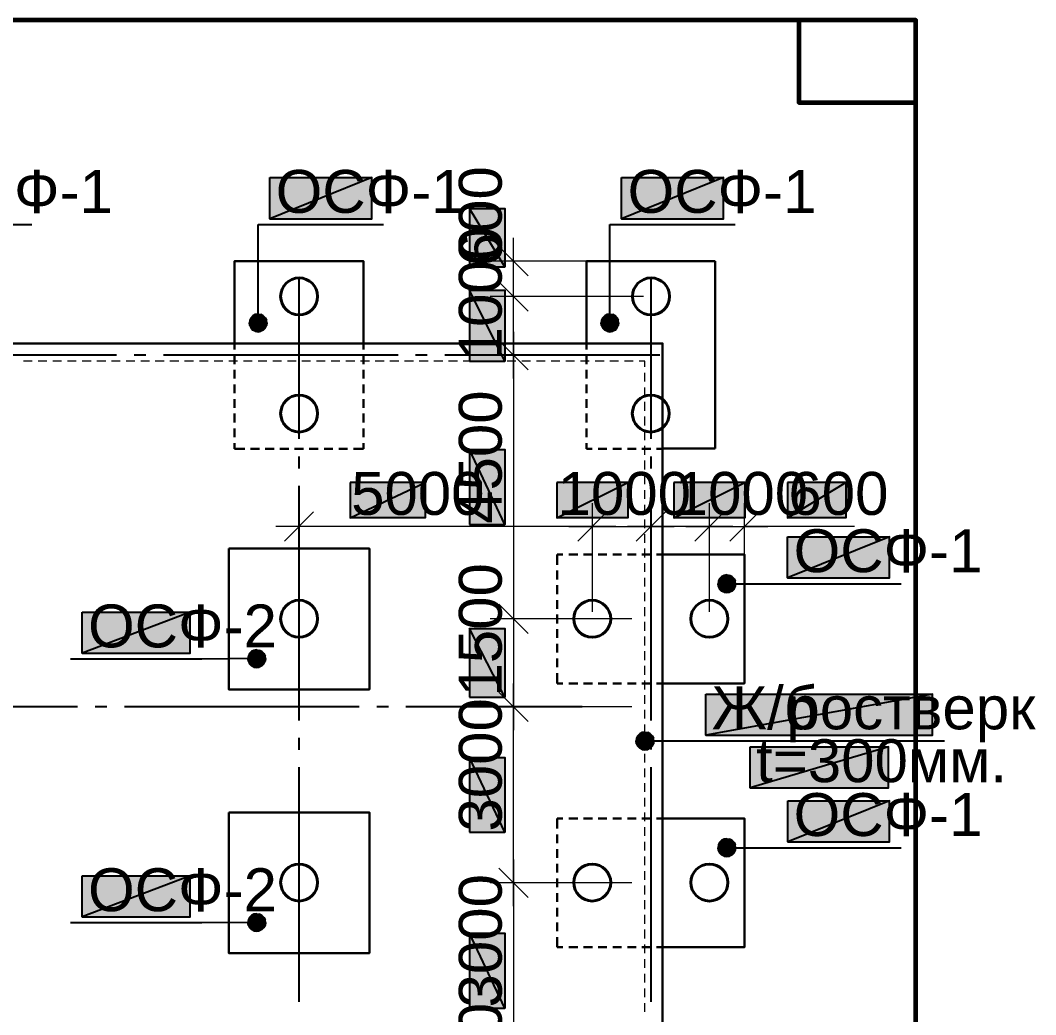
# Model space of a CAD drawing. Extents: x 8 to 21351, y 0 to 420.
# Drawn here: x 9129.4 to 9216, y 207.3 to 292.1 of the extents above; entities that cross this region are included whole.
import ezdxf

# ---------------------------------------------------------------- set-up
doc = ezdxf.new("R2010")
doc.units = 0
doc.styles.add('TEYPDFCAD_TEXT', font='arial.ttf')

msp = doc.modelspace()

# ---------------------------------------------------------------- hatches: boundary and pattern name
at = {"true_color": 0xffffff}
h = msp.add_hatch(color=0, dxfattribs=at)
h.paths.add_polyline_path([(9150.711, 278.702), (9159.389, 278.702), (9150.711, 275.188)])
h.paths.add_polyline_path([(9159.389, 278.702), (9150.711, 275.188), (9159.389, 275.188)])
h = msp.add_hatch(color=0, dxfattribs=at)
h.paths.add_polyline_path([(9180.704, 278.702), (9189.404, 278.702), (9180.704, 275.188)])
h.paths.add_polyline_path([(9189.404, 278.702), (9180.704, 275.188), (9189.404, 275.188)])
h = msp.add_hatch(color=0, dxfattribs=at)
h.paths.add_polyline_path([(9167.729, 271.081), (9170.735, 271.081), (9167.729, 276.056)])
h.paths.add_polyline_path([(9170.735, 271.081), (9167.729, 276.056), (9170.735, 276.056)])
h = msp.add_hatch(color=0, dxfattribs=at)
h.paths.add_polyline_path([(9167.729, 263.038), (9170.735, 263.038), (9167.729, 269.092)])
h.paths.add_polyline_path([(9170.735, 263.038), (9167.729, 269.092), (9170.735, 269.092)])
h = msp.add_hatch(color=7)
h.paths.add_polyline_path([(9149.462, 267.017), (9149.25, 266.912), (9149.695, 266.319)])
h.paths.add_polyline_path([(9149.25, 266.912), (9149.695, 266.319), (9149.102, 266.742)])
h.paths.add_polyline_path([(9149.695, 266.319), (9149.102, 266.742), (9148.996, 266.552)])
h = msp.add_hatch(color=7)
h.paths.add_polyline_path([(9150.139, 266.912), (9149.928, 267.017), (9149.695, 266.319)])
h.paths.add_polyline_path([(9149.928, 267.017), (9149.695, 266.319), (9149.695, 267.06)])
h.paths.add_polyline_path([(9149.695, 266.319), (9149.695, 267.06), (9149.462, 267.017)])
h = msp.add_hatch(color=7)
h.paths.add_polyline_path([(9150.457, 266.319), (9150.415, 266.552), (9149.695, 266.319)])
h.paths.add_polyline_path([(9150.415, 266.552), (9149.695, 266.319), (9150.309, 266.742)])
h.paths.add_polyline_path([(9149.695, 266.319), (9150.309, 266.742), (9150.139, 266.912)])
h = msp.add_hatch(color=7)
h.paths.add_polyline_path([(9179.476, 267.017), (9179.265, 266.912), (9179.709, 266.319)])
h.paths.add_polyline_path([(9179.265, 266.912), (9179.709, 266.319), (9179.095, 266.742)])
h.paths.add_polyline_path([(9179.709, 266.319), (9179.095, 266.742), (9178.99, 266.552)])
h = msp.add_hatch(color=7)
h.paths.add_polyline_path([(9180.154, 266.912), (9179.942, 267.017), (9179.709, 266.319)])
h.paths.add_polyline_path([(9179.942, 267.017), (9179.709, 266.319), (9179.709, 267.06)])
h.paths.add_polyline_path([(9179.709, 266.319), (9179.709, 267.06), (9179.476, 267.017)])
h = msp.add_hatch(color=7)
h.paths.add_polyline_path([(9180.45, 266.319), (9180.408, 266.552), (9179.709, 266.319)])
h.paths.add_polyline_path([(9180.408, 266.552), (9179.709, 266.319), (9180.302, 266.742)])
h.paths.add_polyline_path([(9179.709, 266.319), (9180.302, 266.742), (9180.154, 266.912)])
h = msp.add_hatch(color=7)
h.paths.add_polyline_path([(9148.996, 266.552), (9148.954, 266.319), (9149.695, 266.319)])
h.paths.add_polyline_path([(9148.954, 266.319), (9149.695, 266.319), (9148.996, 266.086)])
h.paths.add_polyline_path([(9149.695, 266.319), (9148.996, 266.086), (9149.102, 265.875)])
h = msp.add_hatch(color=7)
h.paths.add_polyline_path([(9149.102, 265.875), (9149.25, 265.705), (9149.695, 266.319)])
h.paths.add_polyline_path([(9149.25, 265.705), (9149.695, 266.319), (9149.462, 265.599)])
h.paths.add_polyline_path([(9149.695, 266.319), (9149.462, 265.599), (9149.695, 265.557)])
h = msp.add_hatch(color=7)
h.paths.add_polyline_path([(9149.695, 265.557), (9149.928, 265.599), (9149.695, 266.319)])
h.paths.add_polyline_path([(9149.928, 265.599), (9149.695, 266.319), (9150.139, 265.705)])
h.paths.add_polyline_path([(9149.695, 266.319), (9150.139, 265.705), (9150.309, 265.875)])
h = msp.add_hatch(color=7)
h.paths.add_polyline_path([(9150.309, 265.875), (9150.415, 266.086), (9149.695, 266.319)])
h.paths.add_polyline_path([(9150.415, 266.086), (9149.695, 266.319), (9150.457, 266.319)])
h = msp.add_hatch(color=7)
h.paths.add_polyline_path([(9178.99, 266.552), (9178.947, 266.319), (9179.709, 266.319)])
h.paths.add_polyline_path([(9178.947, 266.319), (9179.709, 266.319), (9178.99, 266.086)])
h.paths.add_polyline_path([(9179.709, 266.319), (9178.99, 266.086), (9179.095, 265.875)])
h = msp.add_hatch(color=7)
h.paths.add_polyline_path([(9179.095, 265.875), (9179.265, 265.705), (9179.709, 266.319)])
h.paths.add_polyline_path([(9179.265, 265.705), (9179.709, 266.319), (9179.476, 265.599)])
h.paths.add_polyline_path([(9179.709, 266.319), (9179.476, 265.599), (9179.709, 265.557)])
h = msp.add_hatch(color=7)
h.paths.add_polyline_path([(9179.709, 265.557), (9179.942, 265.599), (9179.709, 266.319)])
h.paths.add_polyline_path([(9179.942, 265.599), (9179.709, 266.319), (9180.154, 265.705)])
h.paths.add_polyline_path([(9179.709, 266.319), (9180.154, 265.705), (9180.302, 265.875)])
h = msp.add_hatch(color=7)
h.paths.add_polyline_path([(9180.302, 265.875), (9180.408, 266.086), (9179.709, 266.319)])
h.paths.add_polyline_path([(9180.408, 266.086), (9179.709, 266.319), (9180.45, 266.319)])
h = msp.add_hatch(color=0, dxfattribs=at)
h.paths.add_polyline_path([(9167.729, 249.111), (9170.735, 249.111), (9167.729, 255.503)])
h.paths.add_polyline_path([(9170.735, 249.111), (9167.729, 255.503), (9170.735, 255.503)])
h = msp.add_hatch(color=0, dxfattribs=at)
h.paths.add_polyline_path([(9157.548, 252.688), (9157.548, 249.682), (9163.961, 252.688)])
h.paths.add_polyline_path([(9157.548, 249.682), (9163.961, 252.688), (9163.961, 249.682)])
h = msp.add_hatch(color=0, dxfattribs=at)
h.paths.add_polyline_path([(9175.18, 252.688), (9175.18, 249.682), (9181.233, 252.688)])
h.paths.add_polyline_path([(9175.18, 249.682), (9181.233, 252.688), (9181.233, 249.682)])
h = msp.add_hatch(color=0, dxfattribs=at)
h.paths.add_polyline_path([(9185.17, 252.688), (9185.17, 249.682), (9191.203, 252.688)])
h.paths.add_polyline_path([(9185.17, 249.682), (9191.203, 252.688), (9191.203, 249.682)])
h = msp.add_hatch(color=0, dxfattribs=at)
h.paths.add_polyline_path([(9194.865, 252.688), (9194.865, 249.682), (9199.818, 252.688)])
h.paths.add_polyline_path([(9194.865, 249.682), (9199.818, 252.688), (9199.818, 249.682)])
h = msp.add_hatch(color=0, dxfattribs=at)
h.paths.add_polyline_path([(9194.865, 248.052), (9203.564, 248.052), (9194.865, 244.56)])
h.paths.add_polyline_path([(9203.564, 248.052), (9194.865, 244.56), (9203.564, 244.56)])
h = msp.add_hatch(color=7)
h.paths.add_polyline_path([(9188.959, 244.285), (9188.938, 244.052), (9189.679, 244.052)])
h.paths.add_polyline_path([(9188.938, 244.052), (9189.679, 244.052), (9188.959, 243.819)])
h.paths.add_polyline_path([(9189.679, 244.052), (9188.959, 243.819), (9189.065, 243.607)])
h = msp.add_hatch(color=7)
h.paths.add_polyline_path([(9189.446, 244.771), (9189.234, 244.666), (9189.679, 244.052)])
h.paths.add_polyline_path([(9189.234, 244.666), (9189.679, 244.052), (9189.065, 244.496)])
h.paths.add_polyline_path([(9189.679, 244.052), (9189.065, 244.496), (9188.959, 244.285)])
h = msp.add_hatch(color=7)
h.paths.add_polyline_path([(9190.123, 244.666), (9189.912, 244.771), (9189.679, 244.052)])
h.paths.add_polyline_path([(9189.912, 244.771), (9189.679, 244.052), (9189.679, 244.814)])
h.paths.add_polyline_path([(9189.679, 244.052), (9189.679, 244.814), (9189.446, 244.771)])
h = msp.add_hatch(color=7)
h.paths.add_polyline_path([(9190.42, 244.052), (9190.398, 244.285), (9189.679, 244.052)])
h.paths.add_polyline_path([(9190.398, 244.285), (9189.679, 244.052), (9190.293, 244.496)])
h.paths.add_polyline_path([(9189.679, 244.052), (9190.293, 244.496), (9190.123, 244.666)])
h = msp.add_hatch(color=7)
h.paths.add_polyline_path([(9189.065, 243.607), (9189.234, 243.438), (9189.679, 244.052)])
h.paths.add_polyline_path([(9189.234, 243.438), (9189.679, 244.052), (9189.446, 243.332)])
h.paths.add_polyline_path([(9189.679, 244.052), (9189.446, 243.332), (9189.679, 243.311)])
h = msp.add_hatch(color=7)
h.paths.add_polyline_path([(9189.679, 243.311), (9189.912, 243.332), (9189.679, 244.052)])
h.paths.add_polyline_path([(9189.912, 243.332), (9189.679, 244.052), (9190.123, 243.438)])
h.paths.add_polyline_path([(9189.679, 244.052), (9190.123, 243.438), (9190.293, 243.607)])
h = msp.add_hatch(color=7)
h.paths.add_polyline_path([(9190.293, 243.607), (9190.398, 243.819), (9189.679, 244.052)])
h.paths.add_polyline_path([(9190.398, 243.819), (9189.679, 244.052), (9190.42, 244.052)])
h = msp.add_hatch(color=0, dxfattribs=at)
h.paths.add_polyline_path([(9134.688, 241.639), (9143.916, 241.639), (9134.688, 238.146)])
h.paths.add_polyline_path([(9143.916, 241.639), (9134.688, 238.146), (9143.916, 238.146)])
h = msp.add_hatch(color=0, dxfattribs=at)
h.paths.add_polyline_path([(9167.729, 234.379), (9170.735, 234.379), (9167.729, 240.242)])
h.paths.add_polyline_path([(9170.735, 234.379), (9167.729, 240.242), (9170.735, 240.242)])
h = msp.add_hatch(color=7)
h.paths.add_polyline_path([(9149.335, 238.379), (9149.123, 238.273), (9149.568, 237.68)])
h.paths.add_polyline_path([(9149.123, 238.273), (9149.568, 237.68), (9148.975, 238.104)])
h.paths.add_polyline_path([(9149.568, 237.68), (9148.975, 238.104), (9148.869, 237.892)])
h = msp.add_hatch(color=7)
h.paths.add_polyline_path([(9150.012, 238.273), (9149.801, 238.379), (9149.568, 237.68)])
h.paths.add_polyline_path([(9149.801, 238.379), (9149.568, 237.68), (9149.568, 238.421)])
h.paths.add_polyline_path([(9149.568, 237.68), (9149.568, 238.421), (9149.335, 238.379)])
h = msp.add_hatch(color=7)
h.paths.add_polyline_path([(9150.33, 237.68), (9150.288, 237.892), (9149.568, 237.68)])
h.paths.add_polyline_path([(9150.288, 237.892), (9149.568, 237.68), (9150.182, 238.104)])
h.paths.add_polyline_path([(9149.568, 237.68), (9150.182, 238.104), (9150.012, 238.273)])
h = msp.add_hatch(color=7)
h.paths.add_polyline_path([(9148.869, 237.892), (9148.827, 237.68), (9149.568, 237.68)])
h.paths.add_polyline_path([(9148.827, 237.68), (9149.568, 237.68), (9148.869, 237.448)])
h.paths.add_polyline_path([(9149.568, 237.68), (9148.869, 237.448), (9148.975, 237.236)])
h = msp.add_hatch(color=7)
h.paths.add_polyline_path([(9148.975, 237.236), (9149.123, 237.067), (9149.568, 237.68)])
h.paths.add_polyline_path([(9149.123, 237.067), (9149.568, 237.68), (9149.335, 236.961)])
h.paths.add_polyline_path([(9149.568, 237.68), (9149.335, 236.961), (9149.568, 236.918)])
h = msp.add_hatch(color=7)
h.paths.add_polyline_path([(9149.568, 236.918), (9149.801, 236.961), (9149.568, 237.68)])
h.paths.add_polyline_path([(9149.801, 236.961), (9149.568, 237.68), (9150.012, 237.067)])
h.paths.add_polyline_path([(9149.568, 237.68), (9150.012, 237.067), (9150.182, 237.236)])
h = msp.add_hatch(color=7)
h.paths.add_polyline_path([(9150.182, 237.236), (9150.288, 237.448), (9149.568, 237.68)])
h.paths.add_polyline_path([(9150.288, 237.448), (9149.568, 237.68), (9150.33, 237.68)])
h = msp.add_hatch(color=0, dxfattribs=at)
h.paths.add_polyline_path([(9187.88, 234.654), (9207.226, 234.654), (9187.88, 231.14)])
h.paths.add_polyline_path([(9207.226, 234.654), (9187.88, 231.14), (9207.226, 231.14)])
h = msp.add_hatch(color=7)
h.paths.add_polyline_path([(9182.461, 231.373), (9182.249, 231.267), (9182.694, 230.653)])
h.paths.add_polyline_path([(9182.249, 231.267), (9182.694, 230.653), (9182.08, 231.098)])
h.paths.add_polyline_path([(9182.694, 230.653), (9182.08, 231.098), (9181.974, 230.886)])
h = msp.add_hatch(color=7)
h.paths.add_polyline_path([(9183.138, 231.267), (9182.927, 231.373), (9182.694, 230.653)])
h.paths.add_polyline_path([(9182.927, 231.373), (9182.694, 230.653), (9182.694, 231.394)])
h.paths.add_polyline_path([(9182.694, 230.653), (9182.694, 231.394), (9182.461, 231.373)])
h = msp.add_hatch(color=7)
h.paths.add_polyline_path([(9183.435, 230.653), (9183.413, 230.886), (9182.694, 230.653)])
h.paths.add_polyline_path([(9183.413, 230.886), (9182.694, 230.653), (9183.308, 231.098)])
h.paths.add_polyline_path([(9182.694, 230.653), (9183.308, 231.098), (9183.138, 231.267)])
h = msp.add_hatch(color=7)
h.paths.add_polyline_path([(9181.974, 230.886), (9181.932, 230.653), (9182.694, 230.653)])
h.paths.add_polyline_path([(9181.932, 230.653), (9182.694, 230.653), (9181.974, 230.42)])
h.paths.add_polyline_path([(9182.694, 230.653), (9181.974, 230.42), (9182.08, 230.209)])
h = msp.add_hatch(color=7)
h.paths.add_polyline_path([(9182.08, 230.209), (9182.249, 230.039), (9182.694, 230.653)])
h.paths.add_polyline_path([(9182.249, 230.039), (9182.694, 230.653), (9182.461, 229.934)])
h.paths.add_polyline_path([(9182.694, 230.653), (9182.461, 229.934), (9182.694, 229.891)])
h = msp.add_hatch(color=7)
h.paths.add_polyline_path([(9182.694, 229.891), (9182.927, 229.934), (9182.694, 230.653)])
h.paths.add_polyline_path([(9182.927, 229.934), (9182.694, 230.653), (9183.138, 230.039)])
h.paths.add_polyline_path([(9182.694, 230.653), (9183.138, 230.039), (9183.308, 230.209)])
h = msp.add_hatch(color=7)
h.paths.add_polyline_path([(9183.308, 230.209), (9183.413, 230.42), (9182.694, 230.653)])
h.paths.add_polyline_path([(9183.413, 230.42), (9182.694, 230.653), (9183.435, 230.653)])
h = msp.add_hatch(color=0, dxfattribs=at)
h.paths.add_polyline_path([(9191.668, 230.145), (9203.458, 230.145), (9191.668, 226.653)])
h.paths.add_polyline_path([(9203.458, 230.145), (9191.668, 226.653), (9203.458, 226.653)])
h = msp.add_hatch(color=0, dxfattribs=at)
h.paths.add_polyline_path([(9167.729, 222.864), (9170.735, 222.864), (9167.729, 229.256)])
h.paths.add_polyline_path([(9170.735, 222.864), (9167.729, 229.256), (9170.735, 229.256)])
h = msp.add_hatch(color=0, dxfattribs=at)
h.paths.add_polyline_path([(9194.886, 225.552), (9203.564, 225.552), (9194.886, 222.06)])
h.paths.add_polyline_path([(9203.564, 225.552), (9194.886, 222.06), (9203.564, 222.06)])
h = msp.add_hatch(color=7)
h.paths.add_polyline_path([(9188.959, 221.784), (9188.938, 221.552), (9189.679, 221.552)])
h.paths.add_polyline_path([(9188.938, 221.552), (9189.679, 221.552), (9188.959, 221.319)])
h.paths.add_polyline_path([(9189.679, 221.552), (9188.959, 221.319), (9189.065, 221.107)])
h = msp.add_hatch(color=7)
h.paths.add_polyline_path([(9189.446, 222.271), (9189.234, 222.165), (9189.679, 221.552)])
h.paths.add_polyline_path([(9189.234, 222.165), (9189.679, 221.552), (9189.065, 221.996)])
h.paths.add_polyline_path([(9189.679, 221.552), (9189.065, 221.996), (9188.959, 221.784)])
h = msp.add_hatch(color=7)
h.paths.add_polyline_path([(9190.123, 222.165), (9189.912, 222.271), (9189.679, 221.552)])
h.paths.add_polyline_path([(9189.912, 222.271), (9189.679, 221.552), (9189.679, 222.292)])
h.paths.add_polyline_path([(9189.679, 221.552), (9189.679, 222.292), (9189.446, 222.271)])
h = msp.add_hatch(color=7)
h.paths.add_polyline_path([(9190.42, 221.552), (9190.398, 221.784), (9189.679, 221.552)])
h.paths.add_polyline_path([(9190.398, 221.784), (9189.679, 221.552), (9190.293, 221.996)])
h.paths.add_polyline_path([(9189.679, 221.552), (9190.293, 221.996), (9190.123, 222.165)])
h = msp.add_hatch(color=7)
h.paths.add_polyline_path([(9189.065, 221.107), (9189.234, 220.938), (9189.679, 221.552)])
h.paths.add_polyline_path([(9189.234, 220.938), (9189.679, 221.552), (9189.446, 220.832)])
h.paths.add_polyline_path([(9189.679, 221.552), (9189.446, 220.832), (9189.679, 220.811)])
h = msp.add_hatch(color=7)
h.paths.add_polyline_path([(9189.679, 220.811), (9189.912, 220.832), (9189.679, 221.552)])
h.paths.add_polyline_path([(9189.912, 220.832), (9189.679, 221.552), (9190.123, 220.938)])
h.paths.add_polyline_path([(9189.679, 221.552), (9190.123, 220.938), (9190.293, 221.107)])
h = msp.add_hatch(color=7)
h.paths.add_polyline_path([(9190.293, 221.107), (9190.398, 221.319), (9189.679, 221.552)])
h.paths.add_polyline_path([(9190.398, 221.319), (9189.679, 221.552), (9190.42, 221.552)])
h = msp.add_hatch(color=0, dxfattribs=at)
h.paths.add_polyline_path([(9134.688, 219.138), (9143.916, 219.138), (9134.688, 215.646)])
h.paths.add_polyline_path([(9143.916, 219.138), (9134.688, 215.646), (9143.916, 215.646)])
h = msp.add_hatch(color=7)
h.paths.add_polyline_path([(9149.335, 215.879), (9149.123, 215.773), (9149.568, 215.159)])
h.paths.add_polyline_path([(9149.123, 215.773), (9149.568, 215.159), (9148.975, 215.604)])
h.paths.add_polyline_path([(9149.568, 215.159), (9148.975, 215.604), (9148.869, 215.392)])
h = msp.add_hatch(color=7)
h.paths.add_polyline_path([(9150.012, 215.773), (9149.801, 215.879), (9149.568, 215.159)])
h.paths.add_polyline_path([(9149.801, 215.879), (9149.568, 215.159), (9149.568, 215.921)])
h.paths.add_polyline_path([(9149.568, 215.159), (9149.568, 215.921), (9149.335, 215.879)])
h = msp.add_hatch(color=7)
h.paths.add_polyline_path([(9150.33, 215.159), (9150.288, 215.392), (9149.568, 215.159)])
h.paths.add_polyline_path([(9150.288, 215.392), (9149.568, 215.159), (9150.182, 215.604)])
h.paths.add_polyline_path([(9149.568, 215.159), (9150.182, 215.604), (9150.012, 215.773)])
h = msp.add_hatch(color=7)
h.paths.add_polyline_path([(9148.869, 215.392), (9148.827, 215.159), (9149.568, 215.159)])
h.paths.add_polyline_path([(9148.827, 215.159), (9149.568, 215.159), (9148.869, 214.926)])
h.paths.add_polyline_path([(9149.568, 215.159), (9148.869, 214.926), (9148.975, 214.736)])
h = msp.add_hatch(color=7)
h.paths.add_polyline_path([(9148.975, 214.736), (9149.123, 214.566), (9149.568, 215.159)])
h.paths.add_polyline_path([(9149.123, 214.566), (9149.568, 215.159), (9149.335, 214.461)])
h.paths.add_polyline_path([(9149.568, 215.159), (9149.335, 214.461), (9149.568, 214.418)])
h = msp.add_hatch(color=7)
h.paths.add_polyline_path([(9149.568, 214.418), (9149.801, 214.461), (9149.568, 215.159)])
h.paths.add_polyline_path([(9149.801, 214.461), (9149.568, 215.159), (9150.012, 214.566)])
h.paths.add_polyline_path([(9149.568, 215.159), (9150.012, 214.566), (9150.182, 214.736)])
h = msp.add_hatch(color=7)
h.paths.add_polyline_path([(9150.182, 214.736), (9150.288, 214.926), (9149.568, 215.159)])
h.paths.add_polyline_path([(9150.288, 214.926), (9149.568, 215.159), (9150.33, 215.159)])
h = msp.add_hatch(color=0, dxfattribs=at)
h.paths.add_polyline_path([(9167.729, 207.857), (9170.735, 207.857), (9167.729, 214.249)])
h.paths.add_polyline_path([(9170.735, 207.857), (9167.729, 214.249), (9170.735, 214.249)])

# ---------------------------------------------------------------- linework, layer by layer
at = {"color": 7, "lineweight": 25}
for p, q in [((9119.702, 274.701), (9130.391, 274.701)), ((9149.695, 266.319), (9149.716, 274.701)), ((9149.716, 274.701), (9160.384, 274.701)), ((9179.709, 266.319), (9179.709, 274.701)), ((9179.709, 274.701), (9190.398, 274.701)), ((9153.187, 270.087), (9153.187, 256.413)), ((9183.202, 270.087), (9183.202, 256.413)), ((9137.63, 263.567), (9117.627, 263.567)), ((9140.128, 263.567), (9139.133, 263.567)), ((9161.633, 263.567), (9141.63, 263.567)), ((9164.131, 263.567), (9163.136, 263.567)), ((9183.964, 263.567), (9165.633, 263.567)), ((9153.187, 254.91), (9153.187, 253.894)), ((9183.202, 254.91), (9183.202, 253.894)), ((9153.187, 252.412), (9153.187, 232.41)), ((9183.202, 252.412), (9183.202, 232.41)), ((9189.679, 244.052), (9193.87, 244.052)), ((9193.87, 244.052), (9204.559, 244.052)), ((9144.911, 237.638), (9133.693, 237.638)), ((9149.568, 237.68), (9144.911, 237.638)), ((9134.307, 233.553), (9114.304, 233.553)), ((9136.804, 233.553), (9135.81, 233.553)), ((9158.31, 233.553), (9138.307, 233.553)), ((9160.807, 233.553), (9159.813, 233.553)), ((9177.339, 233.553), (9162.31, 233.553)), ((9153.187, 230.907), (9153.187, 229.891)), ((9182.694, 230.653), (9186.885, 230.653)), ((9183.202, 230.907), (9183.202, 229.912)), ((9186.885, 230.653), (9208.242, 230.653)), ((9153.187, 228.41), (9153.187, 208.407)), ((9183.202, 228.41), (9183.202, 208.407)), ((9189.679, 221.552), (9193.87, 221.552)), ((9193.87, 221.552), (9204.559, 221.552)), ((9144.911, 215.138), (9133.693, 215.138)), ((9149.568, 215.159), (9144.911, 215.138))]:
    msp.add_line(p, q, dxfattribs=at)
at = {"color": 0, "lineweight": 0, "true_color": 0xffffff}
for p, q in [((9150.711, 275.188), (9159.389, 275.188)), ((9180.704, 275.188), (9189.404, 275.188)), ((9194.865, 244.56), (9203.564, 244.56)), ((9134.688, 238.146), (9143.916, 238.146)), ((9187.88, 231.14), (9207.226, 231.14)), ((9191.668, 226.653), (9203.458, 226.653)), ((9194.886, 222.06), (9203.564, 222.06)), ((9134.688, 215.646), (9143.916, 215.646))]:
    msp.add_line(p, q, dxfattribs=at)
at = {"color": 7, "lineweight": 5}
for p, q in [((9172.724, 270.319), (9170.227, 272.817)), ((9171.475, 266.573), (9171.475, 273.558)), ((9182.567, 271.568), (9169.486, 271.568)), ((9171.475, 261.557), (9171.475, 270.574)), ((9172.724, 267.314), (9170.227, 269.812)), ((9170.227, 269.812), (9172.724, 267.314)), ((9182.567, 268.563), (9169.486, 268.563)), ((9182.567, 268.563), (9169.486, 268.563)), ((9171.475, 265.557), (9171.475, 239.056)), ((9172.724, 262.318), (9170.227, 264.816)), ((9170.227, 264.816), (9172.724, 262.318)), ((9181.572, 263.567), (9169.486, 263.567)), ((9182.567, 263.567), (9169.486, 263.567)), ((9130.433, 263.059), (9129.692, 263.059)), ((9131.682, 263.059), (9130.941, 263.059)), ((9132.931, 263.059), (9132.19, 263.059)), ((9134.18, 263.059), (9133.439, 263.059)), ((9135.45, 263.059), (9134.688, 263.059)), ((9136.699, 263.059), (9135.937, 263.059)), ((9137.947, 263.059), (9137.185, 263.059)), ((9139.196, 263.059), (9138.434, 263.059)), ((9140.445, 263.059), (9139.683, 263.059)), ((9141.694, 263.059), (9140.932, 263.059)), ((9142.943, 263.059), (9142.181, 263.059)), ((9144.192, 263.059), (9143.43, 263.059)), ((9145.44, 263.059), (9144.7, 263.059)), ((9146.689, 263.059), (9145.948, 263.059)), ((9147.938, 263.059), (9147.197, 263.059)), ((9149.187, 263.059), (9148.446, 263.059)), ((9150.436, 263.059), (9149.695, 263.059)), ((9151.685, 263.059), (9150.944, 263.059)), ((9152.933, 263.059), (9152.193, 263.059)), ((9154.182, 263.059), (9153.441, 263.059)), ((9155.431, 263.059), (9154.69, 263.059)), ((9156.68, 263.059), (9155.939, 263.059)), ((9157.95, 263.059), (9157.188, 263.059)), ((9159.199, 263.059), (9158.437, 263.059)), ((9160.448, 263.059), (9159.686, 263.059)), ((9161.696, 263.059), (9160.934, 263.059)), ((9162.945, 263.059), (9162.183, 263.059)), ((9164.194, 263.059), (9163.432, 263.059)), ((9165.443, 263.059), (9164.681, 263.059)), ((9166.692, 263.059), (9165.951, 263.059)), ((9167.941, 263.059), (9167.2, 263.059)), ((9169.189, 263.059), (9168.449, 263.059)), ((9170.438, 263.059), (9169.697, 263.059)), ((9171.687, 263.059), (9170.946, 263.059)), ((9172.936, 263.059), (9172.195, 263.059)), ((9174.185, 263.059), (9173.444, 263.059)), ((9175.434, 263.059), (9174.693, 263.059)), ((9176.682, 263.059), (9175.942, 263.059)), ((9177.931, 263.059), (9177.19, 263.059)), ((9179.201, 263.059), (9178.439, 263.059)), ((9180.45, 263.059), (9179.688, 263.059)), ((9181.699, 263.059), (9180.937, 263.059)), ((9182.694, 263.059), (9182.186, 263.059)), ((9182.694, 262.572), (9182.694, 263.059)), ((9182.694, 261.303), (9182.694, 262.065)), ((9182.694, 260.054), (9182.694, 260.816)), ((9182.694, 258.805), (9182.694, 259.567)), ((9182.694, 257.556), (9182.694, 258.318)), ((9182.694, 256.307), (9182.694, 257.069)), ((9182.694, 255.058), (9182.694, 255.82)), ((9182.694, 253.81), (9182.694, 254.571)), ((9182.694, 252.561), (9182.694, 253.302)), ((9182.694, 251.312), (9182.694, 252.053)), ((9153.187, 241.681), (9153.187, 250.931)), ((9178.206, 241.681), (9178.206, 250.931)), ((9178.206, 241.681), (9178.206, 250.931)), ((9182.694, 250.063), (9182.694, 250.804)), ((9183.202, 241.681), (9183.202, 250.931)), ((9183.202, 241.681), (9183.202, 250.931)), ((9188.197, 241.681), (9188.197, 250.931)), ((9188.197, 241.681), (9188.197, 250.931)), ((9191.182, 241.681), (9191.182, 250.931)), ((9154.436, 250.19), (9151.939, 247.692)), ((9179.455, 250.19), (9176.958, 247.692)), ((9176.958, 247.692), (9179.455, 250.19)), ((9184.451, 250.19), (9181.932, 247.692)), ((9181.932, 247.692), (9184.451, 250.19)), ((9182.694, 248.814), (9182.694, 249.555)), ((9186.948, 247.692), (9189.446, 250.19)), ((9189.446, 250.19), (9186.948, 247.692)), ((9189.933, 247.692), (9192.43, 250.19)), ((9180.196, 248.941), (9151.198, 248.941)), ((9176.196, 248.941), (9185.191, 248.941)), ((9190.187, 248.941), (9181.191, 248.941)), ((9186.186, 248.941), (9193.171, 248.941)), ((9200.58, 248.941), (9191.182, 248.941)), ((9182.694, 247.565), (9182.694, 248.306)), ((9182.694, 246.316), (9182.694, 247.057)), ((9182.694, 245.068), (9182.694, 245.809)), ((9182.694, 243.819), (9182.694, 244.56)), ((9171.475, 243.057), (9171.475, 231.563)), ((9182.694, 242.57), (9182.694, 243.311)), ((9170.227, 242.316), (9172.724, 239.818)), ((9172.724, 239.818), (9170.227, 242.316)), ((9182.694, 241.3), (9182.694, 242.062)), ((9181.572, 241.067), (9169.486, 241.067)), ((9181.572, 241.067), (9169.486, 241.067)), ((9182.694, 240.051), (9182.694, 240.813)), ((9182.694, 238.802), (9182.694, 239.564)), ((9182.694, 237.554), (9182.694, 238.315)), ((9182.694, 236.305), (9182.694, 237.067)), ((9171.475, 216.556), (9171.475, 235.564)), ((9182.694, 235.056), (9182.694, 235.818)), ((9170.227, 234.802), (9172.724, 232.304)), ((9172.724, 232.304), (9170.227, 234.802)), ((9182.694, 233.807), (9182.694, 234.569)), ((9181.572, 233.553), (9169.486, 233.553)), ((9172.11, 233.553), (9173.486, 233.553)), ((9182.694, 232.558), (9182.694, 233.299)), ((9182.694, 231.309), (9182.694, 232.05)), ((9182.694, 230.06), (9182.694, 230.801)), ((9182.694, 228.812), (9182.694, 229.553)), ((9182.694, 227.563), (9182.694, 228.304)), ((9182.694, 226.314), (9182.694, 227.055)), ((9182.694, 225.065), (9182.694, 225.806)), ((9182.694, 223.816), (9182.694, 224.557)), ((9182.694, 222.567), (9182.694, 223.308)), ((9182.694, 221.298), (9182.694, 222.06)), ((9171.475, 220.557), (9171.475, 201.549)), ((9182.694, 220.049), (9182.694, 220.811)), ((9170.227, 219.816), (9172.724, 217.297)), ((9172.724, 217.297), (9170.227, 219.816)), ((9182.694, 218.8), (9182.694, 219.562)), ((9181.572, 218.567), (9169.486, 218.567)), ((9181.572, 218.567), (9169.486, 218.567)), ((9182.694, 217.551), (9182.694, 218.313)), ((9182.694, 216.302), (9182.694, 217.064)), ((9182.694, 215.053), (9182.694, 215.815)), ((9182.694, 213.804), (9182.694, 214.566)), ((9182.694, 212.556), (9182.694, 213.297)), ((9182.694, 211.307), (9182.694, 212.048)), ((9182.694, 210.058), (9182.694, 210.799)), ((9182.694, 208.809), (9182.694, 209.55)), ((9182.694, 207.56), (9182.694, 208.301))]:
    msp.add_line(p, q, dxfattribs=at)
at = {"color": 7, "lineweight": 30}
for p, q in [((9177.698, 264.562), (9177.698, 271.568)), ((9177.698, 271.568), (9188.684, 271.568)), ((9188.684, 271.568), (9188.684, 255.588)), ((9148.573, 264.562), (9147.684, 264.562)), ((9147.684, 264.562), (9147.684, 264.054)), ((9149.822, 264.562), (9149.06, 264.562)), ((9151.071, 264.562), (9150.309, 264.562)), ((9152.32, 264.562), (9151.558, 264.562)), ((9153.568, 264.562), (9152.806, 264.562)), ((9154.817, 264.562), (9154.055, 264.562)), ((9156.066, 264.562), (9155.325, 264.562)), ((9157.315, 264.562), (9156.574, 264.562)), ((9158.691, 264.562), (9157.823, 264.562)), ((9158.691, 264.054), (9158.691, 264.562)), ((9178.185, 264.562), (9177.698, 264.562)), ((9177.698, 264.562), (9177.698, 264.054)), ((9179.434, 264.562), (9178.693, 264.562)), ((9180.683, 264.562), (9179.942, 264.562)), ((9181.932, 264.562), (9181.191, 264.562)), ((9183.202, 264.562), (9182.44, 264.562)), ((9184.197, 264.562), (9183.689, 264.562)), ((9184.197, 264.054), (9184.197, 264.562)), ((9147.684, 263.567), (9147.684, 262.805)), ((9158.691, 262.805), (9158.691, 263.567)), ((9177.698, 263.567), (9177.698, 262.805)), ((9184.197, 262.805), (9184.197, 263.567)), ((9147.684, 262.318), (9147.684, 261.557)), ((9158.691, 261.557), (9158.691, 262.318)), ((9177.698, 262.318), (9177.698, 261.557)), ((9184.197, 261.557), (9184.197, 262.318)), ((9147.684, 261.07), (9147.684, 260.308)), ((9158.691, 260.308), (9158.691, 261.07)), ((9177.698, 261.07), (9177.698, 260.308)), ((9184.197, 260.308), (9184.197, 261.07)), ((9147.684, 259.821), (9147.684, 259.059)), ((9158.691, 259.059), (9158.691, 259.821)), ((9177.698, 259.821), (9177.698, 259.059)), ((9184.197, 259.059), (9184.197, 259.821)), ((9147.684, 258.572), (9147.684, 257.81)), ((9158.691, 257.81), (9158.691, 258.572)), ((9177.698, 258.572), (9177.698, 257.81)), ((9184.197, 257.81), (9184.197, 258.572)), ((9147.684, 257.302), (9147.684, 256.561)), ((9158.691, 256.561), (9158.691, 257.302)), ((9177.698, 257.302), (9177.698, 256.561)), ((9184.197, 256.561), (9184.197, 257.302)), ((9147.684, 256.053), (9147.684, 255.566)), ((9147.684, 255.566), (9148.573, 255.566)), ((9149.06, 255.566), (9149.822, 255.566)), ((9150.309, 255.566), (9151.071, 255.566)), ((9151.558, 255.566), (9152.32, 255.566)), ((9152.806, 255.566), (9153.568, 255.566)), ((9154.055, 255.566), (9154.817, 255.566)), ((9155.325, 255.566), (9156.066, 255.566)), ((9156.574, 255.566), (9157.315, 255.566)), ((9157.823, 255.566), (9158.691, 255.566)), ((9158.691, 255.566), (9158.691, 256.053)), ((9177.698, 256.053), (9177.698, 255.566)), ((9177.698, 255.566), (9178.185, 255.566)), ((9178.693, 255.566), (9179.434, 255.566)), ((9179.942, 255.566), (9180.683, 255.566)), ((9181.191, 255.566), (9181.932, 255.566)), ((9182.44, 255.566), (9183.202, 255.566)), ((9183.689, 255.566), (9184.197, 255.566)), ((9184.197, 255.566), (9184.197, 256.053)), ((9188.684, 255.588), (9184.197, 255.588)), ((9175.201, 245.681), (9175.201, 246.571)), ((9175.201, 246.571), (9175.688, 246.571)), ((9176.196, 246.571), (9176.958, 246.571)), ((9177.444, 246.571), (9178.206, 246.571)), ((9178.693, 246.571), (9179.455, 246.571)), ((9179.942, 246.571), (9180.704, 246.571)), ((9181.191, 246.571), (9181.953, 246.571)), ((9182.44, 246.571), (9183.202, 246.571)), ((9183.689, 246.571), (9184.197, 246.571)), ((9184.197, 246.571), (9184.197, 245.681)), ((9175.201, 244.433), (9175.201, 245.195)), ((9184.197, 245.195), (9184.197, 244.433)), ((9175.201, 243.184), (9175.201, 243.946)), ((9184.197, 243.946), (9184.197, 243.184)), ((9175.201, 241.935), (9175.201, 242.676)), ((9184.197, 242.676), (9184.197, 241.935)), ((9175.201, 240.686), (9175.201, 241.427)), ((9184.197, 241.427), (9184.197, 240.686)), ((9175.201, 239.437), (9175.201, 240.178)), ((9184.197, 240.178), (9184.197, 239.437)), ((9175.201, 238.188), (9175.201, 238.929)), ((9184.197, 238.929), (9184.197, 238.188)), ((9175.201, 236.94), (9175.201, 237.68)), ((9184.197, 237.68), (9184.197, 236.94)), ((9175.201, 235.564), (9175.201, 236.432)), ((9184.197, 236.432), (9184.197, 235.564)), ((9175.688, 235.564), (9175.201, 235.564)), ((9176.958, 235.564), (9176.196, 235.564)), ((9178.206, 235.564), (9177.444, 235.564)), ((9179.455, 235.564), (9178.693, 235.564)), ((9180.704, 235.564), (9179.942, 235.564)), ((9181.953, 235.564), (9181.191, 235.564)), ((9183.202, 235.564), (9182.44, 235.564)), ((9184.197, 235.564), (9183.689, 235.564)), ((9175.201, 223.181), (9175.201, 224.049)), ((9175.201, 224.049), (9175.688, 224.049)), ((9176.196, 224.049), (9176.958, 224.049)), ((9177.444, 224.049), (9178.206, 224.049)), ((9178.693, 224.049), (9179.455, 224.049)), ((9179.942, 224.049), (9180.704, 224.049)), ((9181.191, 224.049), (9181.953, 224.049)), ((9182.44, 224.049), (9183.202, 224.049)), ((9183.689, 224.049), (9184.197, 224.049)), ((9184.197, 224.049), (9184.197, 223.181)), ((9175.201, 221.933), (9175.201, 222.673)), ((9184.197, 222.673), (9184.197, 221.933)), ((9175.201, 220.684), (9175.201, 221.424)), ((9184.197, 221.424), (9184.197, 220.684)), ((9175.201, 219.435), (9175.201, 220.176)), ((9184.197, 220.176), (9184.197, 219.435)), ((9175.201, 218.186), (9175.201, 218.927)), ((9184.197, 218.927), (9184.197, 218.186)), ((9175.201, 216.937), (9175.201, 217.678)), ((9184.197, 217.678), (9184.197, 216.937)), ((9175.201, 215.688), (9175.201, 216.429)), ((9184.197, 216.429), (9184.197, 215.688)), ((9175.201, 214.44), (9175.201, 215.18)), ((9184.197, 215.18), (9184.197, 214.44)), ((9175.201, 213.064), (9175.201, 213.931)), ((9184.197, 213.931), (9184.197, 213.064)), ((9175.688, 213.064), (9175.201, 213.064)), ((9176.958, 213.064), (9176.196, 213.064)), ((9178.206, 213.064), (9177.444, 213.064)), ((9179.455, 213.064), (9178.693, 213.064)), ((9180.704, 213.064), (9179.942, 213.064)), ((9181.953, 213.064), (9181.191, 213.064)), ((9183.202, 213.064), (9182.44, 213.064)), ((9184.197, 213.064), (9183.689, 213.064))]:
    msp.add_line(p, q, dxfattribs=at)
at = {"lineweight": 60}
for points in [[(8810.817, 5.122), (9205.808, 5.122), (9205.808, 292.121), (8810.817, 292.121)], [(9205.808, 285.115), (9205.808, 292.121), (9195.817, 292.121), (9195.817, 285.115)]]:
    msp.add_lwpolyline(points, close=True, dxfattribs=at)
at = {"color": 0, "true_color": 0xffffff}
for points in [[(9150.711, 278.702), (9159.389, 278.702), (9150.711, 275.188)], [(9159.389, 278.702), (9150.711, 275.188), (9159.389, 275.188)], [(9180.704, 278.702), (9189.404, 278.702), (9180.704, 275.188)], [(9189.404, 278.702), (9180.704, 275.188), (9189.404, 275.188)], [(9167.729, 271.081), (9170.735, 271.081), (9167.729, 276.056)], [(9170.735, 271.081), (9167.729, 276.056), (9170.735, 276.056)], [(9167.729, 263.038), (9170.735, 263.038), (9167.729, 269.092)], [(9170.735, 263.038), (9167.729, 269.092), (9170.735, 269.092)], [(9167.729, 249.111), (9170.735, 249.111), (9167.729, 255.503)], [(9170.735, 249.111), (9167.729, 255.503), (9170.735, 255.503)], [(9157.548, 252.688), (9157.548, 249.682), (9163.961, 252.688)], [(9157.548, 249.682), (9163.961, 252.688), (9163.961, 249.682)], [(9175.18, 252.688), (9175.18, 249.682), (9181.233, 252.688)], [(9175.18, 249.682), (9181.233, 252.688), (9181.233, 249.682)], [(9185.17, 252.688), (9185.17, 249.682), (9191.203, 252.688)], [(9185.17, 249.682), (9191.203, 252.688), (9191.203, 249.682)], [(9194.865, 252.688), (9194.865, 249.682), (9199.818, 252.688)], [(9194.865, 249.682), (9199.818, 252.688), (9199.818, 249.682)], [(9194.865, 248.052), (9203.564, 248.052), (9194.865, 244.56)], [(9203.564, 248.052), (9194.865, 244.56), (9203.564, 244.56)], [(9134.688, 241.639), (9143.916, 241.639), (9134.688, 238.146)], [(9143.916, 241.639), (9134.688, 238.146), (9143.916, 238.146)], [(9167.729, 234.379), (9170.735, 234.379), (9167.729, 240.242)], [(9170.735, 234.379), (9167.729, 240.242), (9170.735, 240.242)], [(9187.88, 234.654), (9207.226, 234.654), (9187.88, 231.14)], [(9207.226, 234.654), (9187.88, 231.14), (9207.226, 231.14)], [(9191.668, 230.145), (9203.458, 230.145), (9191.668, 226.653)], [(9203.458, 230.145), (9191.668, 226.653), (9203.458, 226.653)], [(9167.729, 222.864), (9170.735, 222.864), (9167.729, 229.256)], [(9170.735, 222.864), (9167.729, 229.256), (9170.735, 229.256)], [(9194.886, 225.552), (9203.564, 225.552), (9194.886, 222.06)], [(9203.564, 225.552), (9194.886, 222.06), (9203.564, 222.06)], [(9134.688, 219.138), (9143.916, 219.138), (9134.688, 215.646)], [(9143.916, 219.138), (9134.688, 215.646), (9143.916, 215.646)], [(9167.729, 207.857), (9170.735, 207.857), (9167.729, 214.249)], [(9170.735, 207.857), (9167.729, 214.249), (9170.735, 214.249)]]:
    msp.add_lwpolyline(points, close=True, dxfattribs=at)
at = {"color": 7, "lineweight": 30}
for points in [[(9147.684, 264.562), (9147.684, 271.568), (9158.691, 271.568), (9158.691, 264.562)], [(8852.176, 264.562), (9184.197, 264.562), (9184.197, 172.551), (8852.176, 172.551)], [(9147.197, 247.057), (9159.199, 247.057), (9159.199, 235.056), (9147.197, 235.056)], [(9184.197, 246.571), (9191.182, 246.571), (9191.182, 235.564), (9184.197, 235.564)], [(9147.197, 224.557), (9159.199, 224.557), (9159.199, 212.556), (9147.197, 212.556)], [(9184.197, 224.049), (9191.182, 224.049), (9191.182, 213.064), (9184.197, 213.064)]]:
    msp.add_lwpolyline(points, close=True, dxfattribs=at)
at = {"color": 7}
for points in [[(9149.695, 266.319), (9149.102, 266.742), (9148.996, 266.552)], [(9149.25, 266.912), (9149.695, 266.319), (9149.102, 266.742)], [(9149.462, 267.017), (9149.25, 266.912), (9149.695, 266.319)], [(9149.695, 266.319), (9149.695, 267.06), (9149.462, 267.017)], [(9149.928, 267.017), (9149.695, 266.319), (9149.695, 267.06)], [(9150.139, 266.912), (9149.928, 267.017), (9149.695, 266.319)], [(9149.695, 266.319), (9150.309, 266.742), (9150.139, 266.912)], [(9150.415, 266.552), (9149.695, 266.319), (9150.309, 266.742)], [(9179.709, 266.319), (9179.095, 266.742), (9178.99, 266.552)], [(9179.265, 266.912), (9179.709, 266.319), (9179.095, 266.742)], [(9179.476, 267.017), (9179.265, 266.912), (9179.709, 266.319)], [(9179.709, 266.319), (9179.709, 267.06), (9179.476, 267.017)], [(9179.942, 267.017), (9179.709, 266.319), (9179.709, 267.06)], [(9180.154, 266.912), (9179.942, 267.017), (9179.709, 266.319)], [(9179.709, 266.319), (9180.302, 266.742), (9180.154, 266.912)], [(9180.408, 266.552), (9179.709, 266.319), (9180.302, 266.742)], [(9148.996, 266.552), (9148.954, 266.319), (9149.695, 266.319)], [(9148.954, 266.319), (9149.695, 266.319), (9148.996, 266.086)], [(9149.695, 266.319), (9148.996, 266.086), (9149.102, 265.875)], [(9149.102, 265.875), (9149.25, 265.705), (9149.695, 266.319)], [(9149.25, 265.705), (9149.695, 266.319), (9149.462, 265.599)], [(9149.695, 266.319), (9149.462, 265.599), (9149.695, 265.557)], [(9150.457, 266.319), (9150.415, 266.552), (9149.695, 266.319)], [(9149.695, 265.557), (9149.928, 265.599), (9149.695, 266.319)], [(9149.928, 265.599), (9149.695, 266.319), (9150.139, 265.705)], [(9149.695, 266.319), (9150.139, 265.705), (9150.309, 265.875)], [(9150.309, 265.875), (9150.415, 266.086), (9149.695, 266.319)], [(9150.415, 266.086), (9149.695, 266.319), (9150.457, 266.319)], [(9178.99, 266.552), (9178.947, 266.319), (9179.709, 266.319)], [(9178.947, 266.319), (9179.709, 266.319), (9178.99, 266.086)], [(9179.709, 266.319), (9178.99, 266.086), (9179.095, 265.875)], [(9179.095, 265.875), (9179.265, 265.705), (9179.709, 266.319)], [(9179.265, 265.705), (9179.709, 266.319), (9179.476, 265.599)], [(9179.709, 266.319), (9179.476, 265.599), (9179.709, 265.557)], [(9180.45, 266.319), (9180.408, 266.552), (9179.709, 266.319)], [(9179.709, 265.557), (9179.942, 265.599), (9179.709, 266.319)], [(9179.942, 265.599), (9179.709, 266.319), (9180.154, 265.705)], [(9179.709, 266.319), (9180.154, 265.705), (9180.302, 265.875)], [(9180.302, 265.875), (9180.408, 266.086), (9179.709, 266.319)], [(9180.408, 266.086), (9179.709, 266.319), (9180.45, 266.319)], [(9188.959, 244.285), (9188.938, 244.052), (9189.679, 244.052)], [(9189.679, 244.052), (9189.065, 244.496), (9188.959, 244.285)], [(9189.234, 244.666), (9189.679, 244.052), (9189.065, 244.496)], [(9189.446, 244.771), (9189.234, 244.666), (9189.679, 244.052)], [(9189.679, 244.052), (9189.679, 244.814), (9189.446, 244.771)], [(9189.912, 244.771), (9189.679, 244.052), (9189.679, 244.814)], [(9190.123, 244.666), (9189.912, 244.771), (9189.679, 244.052)], [(9189.679, 244.052), (9190.293, 244.496), (9190.123, 244.666)], [(9190.398, 244.285), (9189.679, 244.052), (9190.293, 244.496)], [(9190.42, 244.052), (9190.398, 244.285), (9189.679, 244.052)], [(9188.938, 244.052), (9189.679, 244.052), (9188.959, 243.819)], [(9189.679, 244.052), (9188.959, 243.819), (9189.065, 243.607)], [(9189.065, 243.607), (9189.234, 243.438), (9189.679, 244.052)], [(9189.234, 243.438), (9189.679, 244.052), (9189.446, 243.332)], [(9189.679, 244.052), (9189.446, 243.332), (9189.679, 243.311)], [(9189.679, 243.311), (9189.912, 243.332), (9189.679, 244.052)], [(9189.912, 243.332), (9189.679, 244.052), (9190.123, 243.438)], [(9189.679, 244.052), (9190.123, 243.438), (9190.293, 243.607)], [(9190.293, 243.607), (9190.398, 243.819), (9189.679, 244.052)], [(9190.398, 243.819), (9189.679, 244.052), (9190.42, 244.052)], [(9149.123, 238.273), (9149.568, 237.68), (9148.975, 238.104)], [(9149.335, 238.379), (9149.123, 238.273), (9149.568, 237.68)], [(9149.568, 237.68), (9149.568, 238.421), (9149.335, 238.379)], [(9149.801, 238.379), (9149.568, 237.68), (9149.568, 238.421)], [(9150.012, 238.273), (9149.801, 238.379), (9149.568, 237.68)], [(9149.568, 237.68), (9150.182, 238.104), (9150.012, 238.273)], [(9148.869, 237.892), (9148.827, 237.68), (9149.568, 237.68)], [(9148.827, 237.68), (9149.568, 237.68), (9148.869, 237.448)], [(9149.568, 237.68), (9148.975, 238.104), (9148.869, 237.892)], [(9149.568, 237.68), (9148.869, 237.448), (9148.975, 237.236)], [(9148.975, 237.236), (9149.123, 237.067), (9149.568, 237.68)], [(9149.123, 237.067), (9149.568, 237.68), (9149.335, 236.961)], [(9149.568, 237.68), (9149.335, 236.961), (9149.568, 236.918)], [(9150.288, 237.892), (9149.568, 237.68), (9150.182, 238.104)], [(9150.33, 237.68), (9150.288, 237.892), (9149.568, 237.68)], [(9149.568, 236.918), (9149.801, 236.961), (9149.568, 237.68)], [(9149.801, 236.961), (9149.568, 237.68), (9150.012, 237.067)], [(9149.568, 237.68), (9150.012, 237.067), (9150.182, 237.236)], [(9150.182, 237.236), (9150.288, 237.448), (9149.568, 237.68)], [(9150.288, 237.448), (9149.568, 237.68), (9150.33, 237.68)], [(9182.249, 231.267), (9182.694, 230.653), (9182.08, 231.098)], [(9182.461, 231.373), (9182.249, 231.267), (9182.694, 230.653)], [(9182.694, 230.653), (9182.694, 231.394), (9182.461, 231.373)], [(9182.927, 231.373), (9182.694, 230.653), (9182.694, 231.394)], [(9183.138, 231.267), (9182.927, 231.373), (9182.694, 230.653)], [(9182.694, 230.653), (9183.308, 231.098), (9183.138, 231.267)], [(9181.974, 230.886), (9181.932, 230.653), (9182.694, 230.653)], [(9181.932, 230.653), (9182.694, 230.653), (9181.974, 230.42)], [(9182.694, 230.653), (9182.08, 231.098), (9181.974, 230.886)], [(9182.694, 230.653), (9181.974, 230.42), (9182.08, 230.209)], [(9182.08, 230.209), (9182.249, 230.039), (9182.694, 230.653)], [(9182.249, 230.039), (9182.694, 230.653), (9182.461, 229.934)], [(9182.694, 230.653), (9182.461, 229.934), (9182.694, 229.891)], [(9183.413, 230.886), (9182.694, 230.653), (9183.308, 231.098)], [(9183.435, 230.653), (9183.413, 230.886), (9182.694, 230.653)], [(9182.694, 229.891), (9182.927, 229.934), (9182.694, 230.653)], [(9182.927, 229.934), (9182.694, 230.653), (9183.138, 230.039)], [(9182.694, 230.653), (9183.138, 230.039), (9183.308, 230.209)], [(9183.308, 230.209), (9183.413, 230.42), (9182.694, 230.653)], [(9183.413, 230.42), (9182.694, 230.653), (9183.435, 230.653)], [(9188.959, 221.784), (9188.938, 221.552), (9189.679, 221.552)], [(9189.679, 221.552), (9189.065, 221.996), (9188.959, 221.784)], [(9189.234, 222.165), (9189.679, 221.552), (9189.065, 221.996)], [(9189.446, 222.271), (9189.234, 222.165), (9189.679, 221.552)], [(9189.679, 221.552), (9189.679, 222.292), (9189.446, 222.271)], [(9189.912, 222.271), (9189.679, 221.552), (9189.679, 222.292)], [(9190.123, 222.165), (9189.912, 222.271), (9189.679, 221.552)], [(9189.679, 221.552), (9190.293, 221.996), (9190.123, 222.165)], [(9190.398, 221.784), (9189.679, 221.552), (9190.293, 221.996)], [(9190.42, 221.552), (9190.398, 221.784), (9189.679, 221.552)], [(9188.938, 221.552), (9189.679, 221.552), (9188.959, 221.319)], [(9189.679, 221.552), (9188.959, 221.319), (9189.065, 221.107)], [(9189.065, 221.107), (9189.234, 220.938), (9189.679, 221.552)], [(9189.234, 220.938), (9189.679, 221.552), (9189.446, 220.832)], [(9189.679, 221.552), (9189.446, 220.832), (9189.679, 220.811)], [(9189.679, 220.811), (9189.912, 220.832), (9189.679, 221.552)], [(9189.912, 220.832), (9189.679, 221.552), (9190.123, 220.938)], [(9189.679, 221.552), (9190.123, 220.938), (9190.293, 221.107)], [(9190.293, 221.107), (9190.398, 221.319), (9189.679, 221.552)], [(9190.398, 221.319), (9189.679, 221.552), (9190.42, 221.552)], [(9149.123, 215.773), (9149.568, 215.159), (9148.975, 215.604)], [(9149.335, 215.879), (9149.123, 215.773), (9149.568, 215.159)], [(9149.568, 215.159), (9149.568, 215.921), (9149.335, 215.879)], [(9149.801, 215.879), (9149.568, 215.159), (9149.568, 215.921)], [(9150.012, 215.773), (9149.801, 215.879), (9149.568, 215.159)], [(9149.568, 215.159), (9150.182, 215.604), (9150.012, 215.773)], [(9148.869, 215.392), (9148.827, 215.159), (9149.568, 215.159)], [(9148.827, 215.159), (9149.568, 215.159), (9148.869, 214.926)], [(9149.568, 215.159), (9148.975, 215.604), (9148.869, 215.392)], [(9149.568, 215.159), (9148.869, 214.926), (9148.975, 214.736)], [(9148.975, 214.736), (9149.123, 214.566), (9149.568, 215.159)], [(9149.123, 214.566), (9149.568, 215.159), (9149.335, 214.461)], [(9149.568, 215.159), (9149.335, 214.461), (9149.568, 214.418)], [(9150.288, 215.392), (9149.568, 215.159), (9150.182, 215.604)], [(9150.33, 215.159), (9150.288, 215.392), (9149.568, 215.159)], [(9149.568, 214.418), (9149.801, 214.461), (9149.568, 215.159)], [(9149.801, 214.461), (9149.568, 215.159), (9150.012, 214.566)], [(9149.568, 215.159), (9150.012, 214.566), (9150.182, 214.736)], [(9150.182, 214.736), (9150.288, 214.926), (9149.568, 215.159)], [(9150.288, 214.926), (9149.568, 215.159), (9150.33, 215.159)]]:
    msp.add_lwpolyline(points, close=True, dxfattribs=at)
at = {"color": 7, "lineweight": 40}
for centre in [(9153.198, 268.573), (9183.212, 268.573), (9153.198, 258.583), (9183.191, 258.583), (9153.198, 241.078), (9178.196, 241.078), (9188.187, 241.078), (9153.198, 218.578), (9178.196, 218.578), (9188.187, 218.578)]:
    msp.add_circle(centre, 1.577, dxfattribs=at)

# ---------------------------------------------------------------- texts
at = {"color": 7, "style": 'TEYPDFCAD_TEXT'}
for s, p in [('ОСФ-1', (9121.205, 275.696)), ('ОСФ-1', (9151.198, 275.696)), ('ОСФ-1', (9181.212, 275.696)), ('5000', (9157.632, 249.936)), ('1000', (9175.243, 249.936)), ('1000', (9185.234, 249.936)), ('600', (9194.928, 249.936)), ('ОСФ-1', (9195.373, 245.047)), ('ОСФ-2', (9135.196, 238.633)), ('Ж/б', (9188.388, 231.648)), ('ростверк', (9194.761, 231.648)), ('t=300мм.', (9192.176, 227.139)), ('ОСФ-1', (9195.373, 222.546)), ('ОСФ-2', (9135.196, 216.133))]:
    msp.add_text(s, height=3.6618, dxfattribs=at).set_placement(p)
for s, p in [('600', (9170.481, 271.145)), ('1000', (9170.481, 263.123)), ('4500', (9170.481, 249.174)), ('1500', (9170.481, 234.442)), ('3000', (9170.481, 222.927)), ('3000', (9170.481, 207.92)), ('1500', (9170.481, 196.935))]:
    msp.add_text(s, height=3.6618, rotation=90, dxfattribs=at).set_placement(p)

doc.saveas('drawing.dxf')
